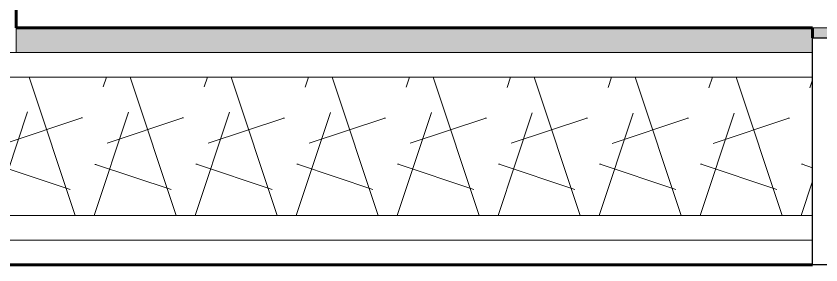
# Model space of a CAD drawing. Header units: inches. Extents: x -4061 to -1937, y 9836 to 11171.
# Drawn here: x -2797.9 to -2777.49, y 10355.19 to 10361.49 of the extents above; entities that cross this region are included whole.
import ezdxf

# ---------------------------------------------------------------- set-up
doc = ezdxf.new("R2010")
doc.units = ezdxf.units.IN
doc.header["$MEASUREMENT"] = 0
for name, color, linetype, lineweight in [('A-DOOR', 31, 'Continuous', 18), ('A-DOOR-FRAM', 31, 'Continuous', 30), ('A-WALL', 113, 'Continuous', 18), ('A-WALL-PATT-6', 111, 'Continuous', 9), ('I-WALL', 2, 'Continuous', 18), ('I-WALL-1', 2, 'Continuous', 5), ('I-WALL-2', 2, 'Continuous', 60)]:
    doc.layers.add(name, color=color, linetype=linetype, lineweight=lineweight)

# ---------------------------------------------------------------- blocks, each defined once
blk = doc.blocks.new('HOLLOW METAL - UNIT DOOR-2058840-ENLARGED RCP - 1ST FLOOR PLAN - WEST')
at = {"layer": 'A-DOOR-FRAM'}
for p, q in [((-20, 2.5), (-18, 2.5)), ((-20, -3.25), (-20, 2.5)), ((-18, -3.25), (-20, -3.25))]:
    blk.add_line(p, q, dxfattribs=at)

msp = doc.modelspace()

# ---------------------------------------------------------------- hatches: boundary and pattern name
at = {"layer": 'A-WALL-PATT-6'}
h = msp.add_hatch(dxfattribs=at)
h.set_pattern_fill('FP_10', color=256, style=0, pattern_type=2)
h.set_pattern_definition([(161.57, (0.32, -1151.68), (-2.560496185, -0.000537386), [0, -18.214, 2.022, 0]), (18.43, (-0.32, -1151.68), (-2.560496185, 0.000537386), [0, -18.214, 2.022, 0]), (108.43, (0.32, -1151.68), (1.27922091, -6.400876726), [6.07, -14.166]), (71.57, (-0.32, -1151.68), (1.27922091, 6.400876726), [6.07, -14.166])])
h.paths.add_polyline_path([(-2799.149, 10356.439), (-2777.699, 10356.439), (-2777.699, 10359.939), (-2799.149, 10359.939), (-2799.149, 10359.769)], flags=0)
h.paths.add_polyline_path([(-2735.449, 10356.439), (-2735.449, 10359.939), (-2737.699, 10359.939), (-2737.699, 10356.439), (-2736.699, 10356.439)], flags=0)
at = {"layer": 'I-WALL-1'}
h = msp.add_hatch(color=256, dxfattribs=at)
h.paths.add_polyline_path([(-2796.23, 10360.564), (-2777.699, 10360.564), (-2777.699, 10361.189), (-2797.899, 10361.189), (-2797.899, 10360.564)], flags=0)
h.paths.add_polyline_path([(-2737.699, 10360.564), (-2736.699, 10360.564), (-2736.699, 10361.189), (-2737.699, 10361.189), (-2737.699, 10360.939)], flags=0)
msp.add_hatch(color=256, dxfattribs=at).paths.add_polyline_path([(-2740.324, 10355.189), (-2739.699, 10355.189), (-2739.699, 10357.127), (-2740.324, 10357.127), (-2740.324, 10359.002), (-2739.699, 10359.002), (-2739.699, 10360.939), (-2737.699, 10360.939), (-2737.699, 10361.189), (-2777.699, 10361.189), (-2777.699, 10360.939), (-2775.699, 10360.939), (-2775.699, 10359.002), (-2775.074, 10359.002), (-2775.074, 10357.127), (-2775.699, 10357.127), (-2775.699, 10355.189), (-2740.715, 10355.189)], flags=0)

# ---------------------------------------------------------------- linework, layer by layer
at = {"layer": 'A-WALL'}
for p, q in [((-2797.899, 10360.564), (-2797.899, 10361.189)), ((-2798.524, 10360.564), (-2777.699, 10360.564)), ((-2799.149, 10359.939), (-2777.699, 10359.939)), ((-2802.649, 10356.439), (-2777.699, 10356.439)), ((-2803.274, 10355.814), (-2777.699, 10355.814))]:
    msp.add_line(p, q, dxfattribs=at)
at = {"layer": 'I-WALL'}
msp.add_line((-2737.699, 10361.189), (-2777.699, 10361.189), dxfattribs=at)
at = {"layer": 'I-WALL-2'}
for p, q in [((-2797.899, 10382.139), (-2797.899, 10361.189)), ((-2797.899, 10361.189), (-2777.699, 10361.189)), ((-2777.699, 10361.189), (-2777.699, 10360.939)), ((-2777.699, 10355.189), (-2803.899, 10355.189))]:
    msp.add_line(p, q, dxfattribs=at)

# ---------------------------------------------------------------- block references
at = {"layer": 'A-DOOR'}
msp.add_blockref('HOLLOW METAL - UNIT DOOR-2058840-ENLARGED RCP - 1ST FLOOR PLAN - WEST', (-2757.699, 10358.439), dxfattribs=at)

doc.saveas('drawing.dxf')
